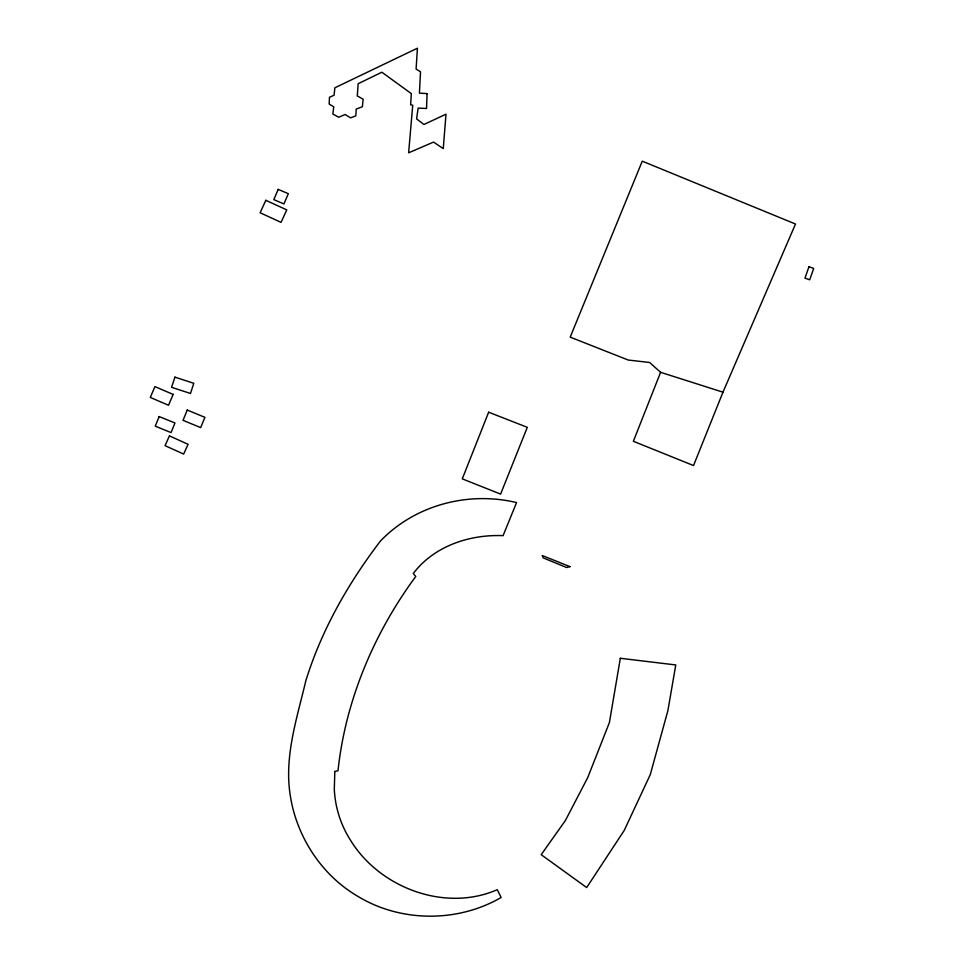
<?xml version="1.0" encoding="UTF-8"?>
<svg xmlns="http://www.w3.org/2000/svg" width="964" height="964" viewBox="0 0 964 964"><rect width="100%" height="100%" fill="white"/><g stroke="black" fill="none" stroke-linecap="round" stroke-linejoin="round"><path stroke-width="1.45" d="M660.605 372.309L633.36 441.283L693.526 465.552L722.976 392.179L795.493 224.022L642.265 161.169L570.206 337.123L628.215 360.042L649.591 362.476L660.605 372.309L722.976 392.179M334.833 771.477L334.303 789.227A103.847 103.847 0 0 0 350.619 840.415C379.864 887.989 445.211 912.45 497.267 889.688L501.123 897.496C457.683 922.681 400.819 922.476 357.873 896.363C321.289 875.023 296.105 836.029 290.104 794.336C284.247 755.957 297.117 717.77 305.817 680.801C321.554 629.938 348.233 583.232 380.443 541.033C415.026 505.003 468.287 491.013 516.559 502.569L503.088 535.647C469.589 534.273 434.005 546.046 413.267 573.532L415.761 576.436C373.984 633.119 345.474 700.551 337.99 770.766L334.833 771.477M427.076 93.592L426.534 108.486L418.123 108.125L416.593 118.885L423.943 124.513L445.995 114.186L443.259 148.625L433.547 142.082L408.628 152.818L412.737 105.197L410.628 104.859L411.327 93.604L381.865 72.216L358.186 83.699L357.283 95.942L363.139 99.196L362.368 106.739L356.246 109.077L355.8 115.873L350.607 117.861L345.112 114.511L338.738 117.246L332.833 114.017L333.761 106.847L329.17 104.028L329.471 97.268L334.086 95.231L334.87 87.784L417.424 48.2L416.099 69.083L420.521 71.77L419.424 93.147L427.076 93.592M620.334 658.279L609.393 722.578L587.763 777.514L565.41 820.485L541.202 854.682L586.666 887.567L624.286 830.317L650.266 774.646L667.871 710.697L675.776 664.955L620.334 658.279M174.906 377.141L171.568 387.299L190.474 393.469L193.8 383.298L174.906 377.141M808.965 266.751L804.964 278.15L809.7 279.789L813.7 268.414L808.965 266.751M488.652 412.206L462.274 478.867L500.617 494.098L527.296 427.317L488.652 412.206M159.168 416.569L155.252 426.172L171.062 432.595L174.978 422.979L159.168 416.569M187.257 410.062L183.027 420.328L200.657 427.606L204.91 417.34L187.257 410.062M173.159 394.421L168.519 405.254L150.3 397.445L154.927 386.624L173.159 394.421M278.21 189.378L273.812 199.62L283.922 203.934L288.332 193.692L278.21 189.378M169.447 435.897L165.037 445.645L183.654 454.068L188.076 444.296L169.447 435.897M265.835 200.307L260.111 212.767L281.042 222.359L286.778 209.899L265.835 200.307M569.989 566.627L566.579 567.507L543.25 557.891L542.178 555.517L569.989 566.627"/></g></svg>
